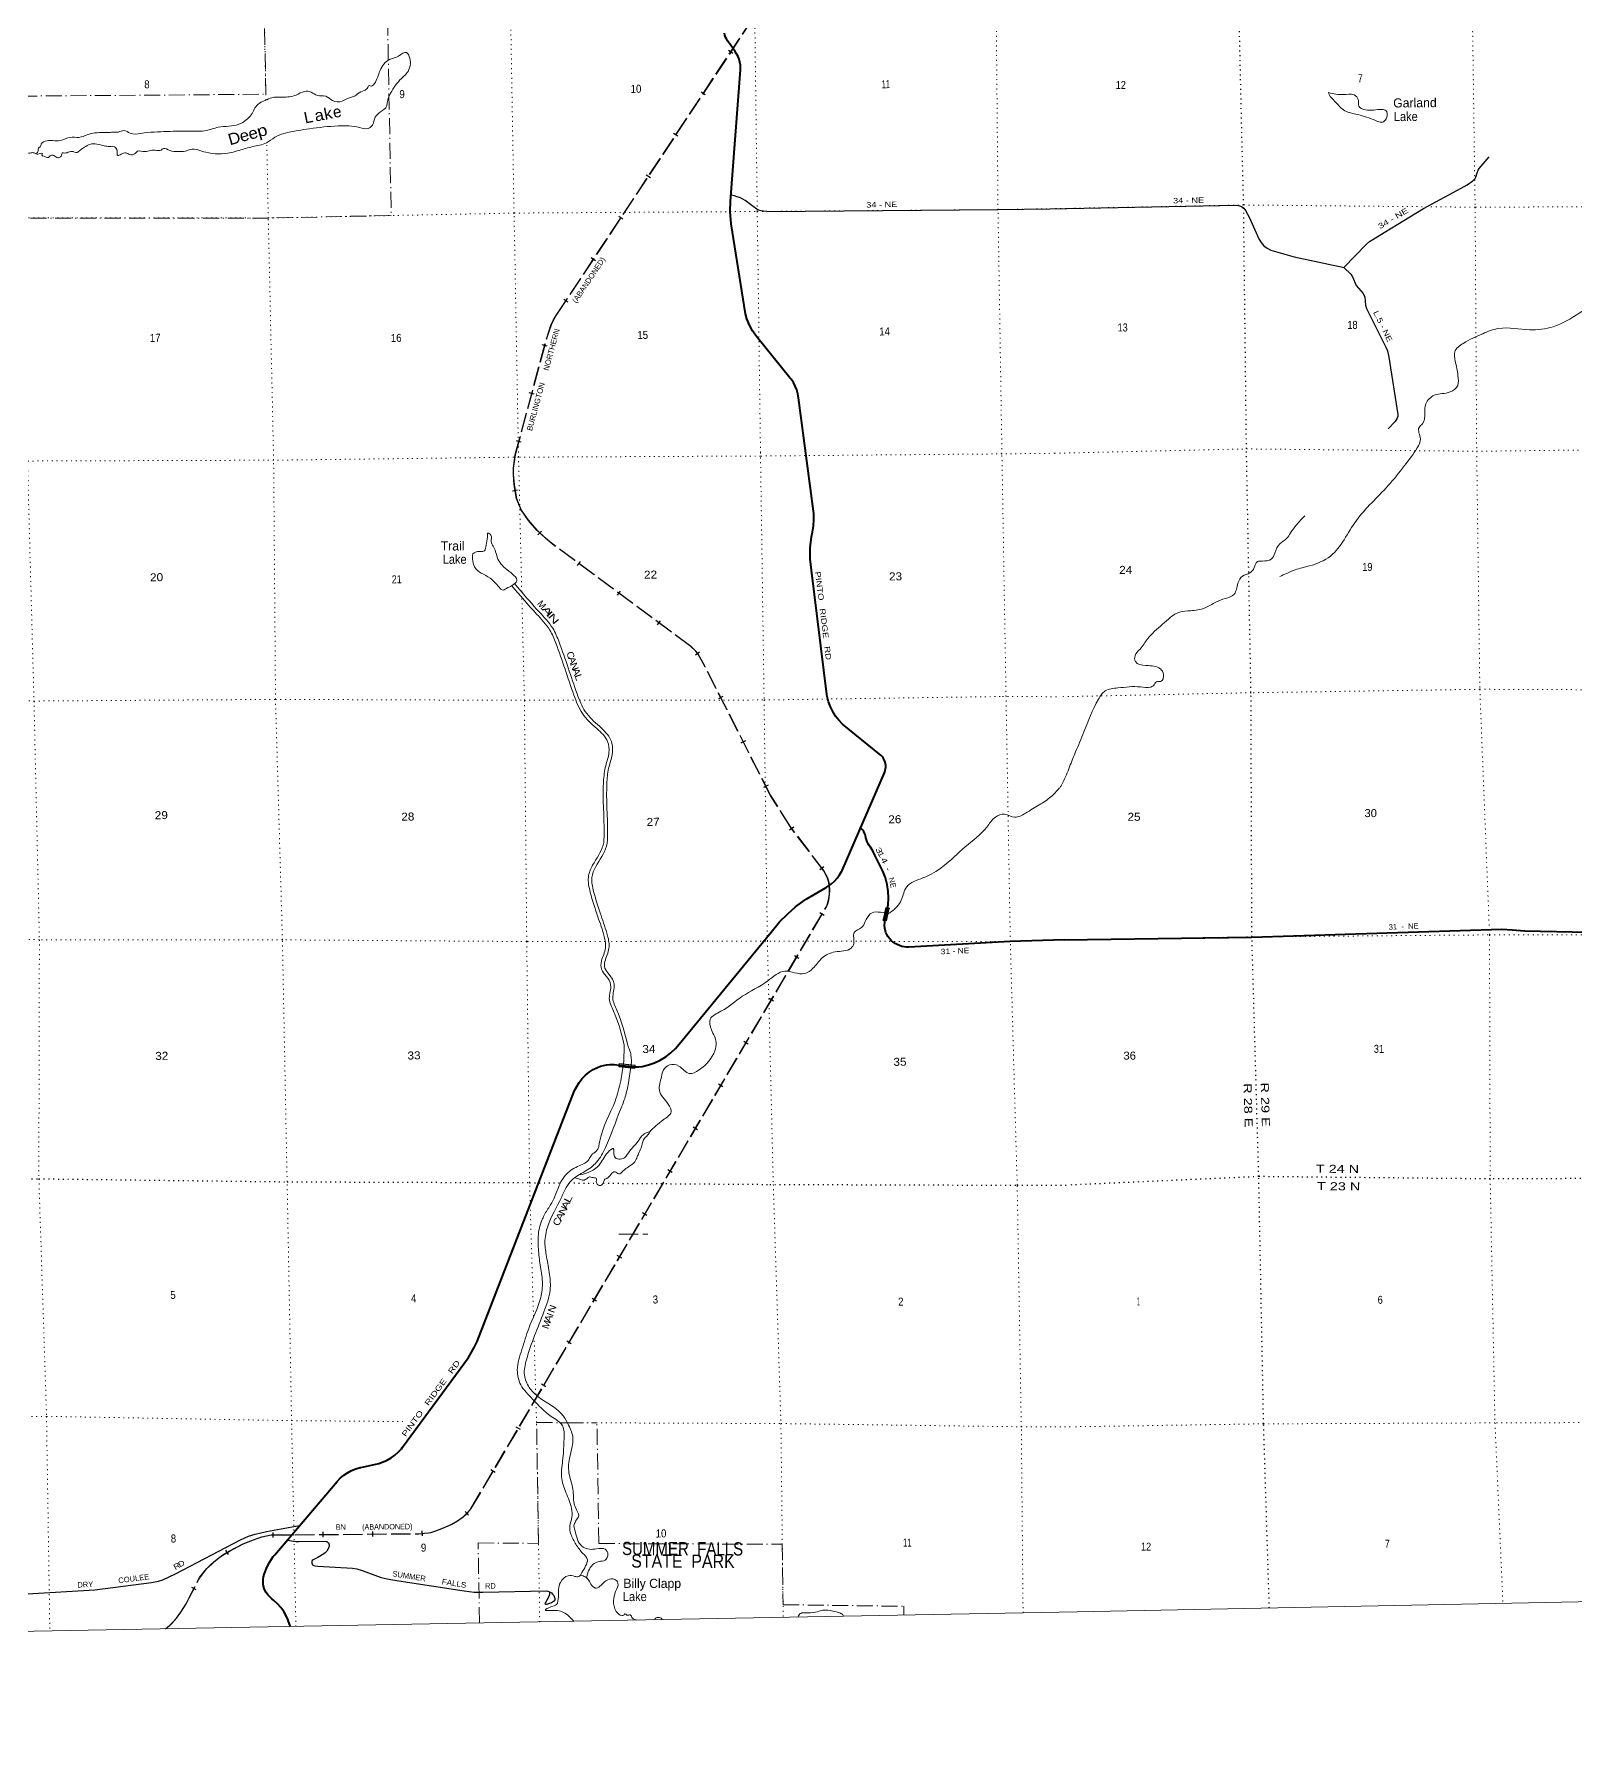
# Model space of a CAD drawing. Header units: feet. Extents: x 246606 to 497223, y 1368 to 189004.
# Drawn here: x 412270 to 445989, y 1368 to 38687 of the extents above; entities that cross this region are included whole.
import ezdxf
from ezdxf.enums import TextEntityAlignment as Align

# ---------------------------------------------------------------- set-up
doc = ezdxf.new("R2010")
doc.units = ezdxf.units.FT
doc.header["$LTSCALE"] = 70
doc.header["$PDMODE"] = 32
doc.header["$PDSIZE"] = 35
for name, pattern in [('DOT_DASHED', [7.7, 5, -1.2, 0.3, -1.2]), ('DOTTED', [1.5, 0.3, -1.2]), ('LONG_DASHED', [7.5, 6, -1.5])]:
    doc.linetypes.add(name, pattern=pattern)
for name, color, linetype, lineweight in [('26', 7, 'Continuous', 40), ('29', 7, 'Continuous', 25), ('30', 7, 'Continuous', 25), ('34', 7, 'Continuous', 25), ('39', 7, 'Continuous', 13), ('4', 7, 'Continuous', 13), ('44', 7, 'DOT_DASHED', 13), ('6', 7, 'DOTTED', 25), ('61', 7, 'Continuous', 13), ('63', 7, 'Continuous', 25), ('7', 7, 'DOTTED', 13)]:
    doc.layers.add(name, color=color, linetype=linetype, lineweight=lineweight)
doc.layers.add('27', color=7, linetype='Continuous')
doc.layers.add('41', color=7, linetype='Continuous')

msp = doc.modelspace()

# ---------------------------------------------------------------- linework, layer by layer
at = {"layer": '26'}
for points in [[(425415.91, 16105.94), (425497.05, 16107.79), (425570.13, 16116.79), (425706.04, 16149.08), (425837.83, 16195.39), (425964.05, 16255.23), (426083.33, 16327.94), (426194.36, 16412.71), (426295.91, 16508.63), (426340.57, 16557.86), (428388.38, 19050.53), (428572.69, 19273.28), (428753.94, 19452.92), (428924.07, 19606.64), (429109.34, 19741.73), (429155.06, 19770.73), (429595.09, 20030.59), (429632.79, 20053.82), (429706.01, 20106.38), (429773.33, 20166.3), (429834.02, 20232.93), (429887.42, 20305.54), (429932.93, 20383.34), (429940.12, 20397.57), (430867.11, 22536.06), (430875.06, 22556.21), (430885.35, 22590.47), (430892, 22625.62), (430894.94, 22661.27), (430894.14, 22697.04), (430889.61, 22732.52), (430881.39, 22767.34), (430869.58, 22801.1), (430854.3, 22833.45), (430835.72, 22864.02), (430814.05, 22892.49), (430789.52, 22918.53), (430762.41, 22941.86), (429952.89, 23601.01), (429871.34, 23684.59), (429798.98, 23776.24), (429736.59, 23874.94), (429684.86, 23979.63), (429644.36, 24089.15), (429615.52, 24202.3), (429607.38, 24247.99), (429268.23, 26969.27), (429243.76, 27211.08), (429244.7, 27454.11), (429271.04, 27695.72), (429290.3, 27799.4), (429315.02, 27932.17), (429325.73, 28066.79), (429322.31, 28201.8), (429317.11, 28254.53), (428990.07, 30732.49), (428974.81, 30820.34), (428950.46, 30906.1), (428917.27, 30988.86), (428875.61, 31067.68), (428825.94, 31141.73), (428800.42, 31174.11), (428065.46, 32077.23), (427983.53, 32197.28), (427914.59, 32325.23), (427859.41, 32459.69), (427825.95, 32569.52), (427516.76, 34541.72), (427496.49, 34810.99), (427501.02, 35033.39), (427718.17, 37907.22), (427719.12, 37944.27), (427715.44, 38009.22), (427704.98, 38073.43), (427687.88, 38136.2), (427664.31, 38196.83), (427634.53, 38254.67), (427598.86, 38309.07), (427476.86, 38478.56), (427432.22, 38541.62), (427409.6, 38581), (427391.21, 38622.52), (427377.27, 38665.74), (427367.92, 38710.18)], [(430877.12, 19308.66), (430942.2, 19608.8), (430947.01, 19645.84), (430955.42, 19796.18), (430948.07, 19946.58), (430925.04, 20095.38), (430886.59, 20240.97), (430833.12, 20381.73), (430655.12, 20736.16), (430611.83, 20825.92), (430559.4, 20910.65), (430534.25, 20945.22), (430508.98, 20983.35), (430487.84, 21023.92), (430471.05, 21066.47), (430458.81, 21110.54), (430456.86, 21119.78), (430451.17, 21153.68), (430441.96, 21186.8), (430429.35, 21218.77), (430413.46, 21249.26), (430394.47, 21277.91), (430372.59, 21304.42), (430351.13, 21325.75)], [(434795.35, 18882.58), (433619.68, 18844.44), (431403.68, 18726.33), (431350.46, 18725.65), (431297.45, 18730.53), (431245.25, 18740.92), (431194.42, 18756.72), (431145.52, 18777.74), (431099.08, 18803.76), (431055.62, 18834.48), (431015.61, 18869.59), (430979.48, 18908.68), (430947.64, 18951.34), (430920.44, 18997.09), (430898.16, 19045.43), (430887.3, 19075.35), (430875.64, 19138.22), (430870.62, 19201.95), (430872.29, 19265.87), (430874.12, 19282.09), (430877.12, 19308.66)], [(434795.35, 18882.58), (438904.89, 18943.64), (444372.83, 19114.73), (444595.5, 19105.05), (444873.93, 19078.74), (449372.12, 18986.68), (465369.84, 19089.45), (465856.44, 19087.66)], [(417875.51, 3864.6), (417826.8, 4003.22), (417826.28, 4004.59), (417783.07, 4102.94), (417729.82, 4196.23), (417667.1, 4283.45), (417595.62, 4363.63), (417516.14, 4435.89), (417467.48, 4473.03), (417422.98, 4515.06), (417383.11, 4561.5), (417348.31, 4611.86), (417318.97, 4665.58), (417303.74, 4700.12), (417289.88, 4750.27), (417281.33, 4801.6), (417278.19, 4853.54), (417280.5, 4905.52), (417288.23, 4956.98), (417301.3, 5007.34), (417307.66, 5026.15), (417358.85, 5156.77), (417423.42, 5281.31), (417500.65, 5398.43), (417531.85, 5439.09), (418896.25, 7041.92), (418965.62, 7113.26), (419042.06, 7176.95), (419124.74, 7232.3), (419212.75, 7278.7), (419305.13, 7315.66), (419400.87, 7342.75), (419414.75, 7345.79), (419806.84, 7436.2), (419901.77, 7466.57), (419993, 7506.7), (420079.54, 7556.14), (420160.44, 7614.35), (420234.8, 7680.71), (420301.83, 7754.47), (420327.65, 7787.52), (421773.44, 9750.6), (421897.8, 9967.6), (421961.28, 10103.63), (424090.52, 15585.97), (424137.34, 15678.88), (424193.62, 15766.39), (424258.73, 15847.53), (424331.97, 15921.42), (424412.54, 15987.25), (424499.54, 16044.3), (424589.3, 16090.71), (424653.82, 16118.06), (424720.85, 16138.52), (424789.64, 16151.85), (424859.46, 16157.92), (424929.52, 16156.66), (424952.72, 16154.62), (425064.98, 16140.91), (425415.91, 16105.94)]]:
    msp.add_lwpolyline(points, dxfattribs=at)
at = {"layer": '29'}
for points in [[(440916.74, 33585.46), (441410, 34094.45), (441475.49, 34153.09), (441548.7, 34199.6), (441797.87, 34351.51), (442655.59, 34877.25), (443478.21, 35315.93), (443608.22, 35391.96), (443734.31, 35476.08), (443784.39, 35530.36), (443801.56, 35560.19), (443827.11, 35653.8), (443852, 35715.81), (443872.12, 35751.02), (444093.76, 36001.06)], [(428295.18, 34809.86), (428218.54, 34814.74), (428172.97, 34823.13), (428123.21, 34838.84), (428076.59, 34860.86), (427992.79, 34915.36), (427820.99, 35049.51), (427772.28, 35078.86), (427716.23, 35108.21), (427648.67, 35132.31), (427588.43, 35150.13), (427508.36, 35164.36)], [(428295.18, 34809.86), (433350.93, 34849.28), (434487.45, 34868.56)], [(434487.45, 34868.56), (438570.13, 34947.95), (438610.39, 34943.14), (438674.7, 34919.09), (438726.38, 34880.61), (438766.55, 34830.7), (438850.48, 34667.97), (439057.87, 34209.67), (439102.49, 34132.3), (439161.34, 34060.81), (439236.99, 34006.13), (439315.02, 33963.64), (439827.54, 33814.59), (440919.96, 33585.64)], [(440917.9, 33578.35), (441065.34, 33438.34), (441102.42, 33378.12), (441186.62, 33191.17), (441336.77, 33018.91), (441372.17, 32933.64), (441388.98, 32761.2), (441412.52, 32688.64), (441545.84, 32407.27), (441832.58, 31838.66), (441868.14, 31760.21), (441899.06, 31623.32), (442097.18, 30367.93), (442095.1, 30330.22), (442082.5, 30288.16), (442036.74, 30216.1), (441880.19, 30059.42)], [(414836.1, 4832.68), (414992.01, 4859.47), (415088.38, 4888.82), (415364.94, 5022.98), (416781.26, 5760.83), (416957.26, 5840.49), (417108.11, 5890.79), (417355.33, 5949.49), (418076.06, 6079.45)], [(417816.23, 5757.46), (417939.89, 5735.68), (418003.79, 5729.4), (418061.4, 5727.29), (418643.86, 5735.68), (418674.24, 5725.2), (418706.71, 5697.95), (418722.43, 5656.03), (418723.47, 5622.48), (418701.48, 5563.8), (418669, 5517.67), (418638.62, 5479.95), (418606.14, 5454.79), (418472.05, 5379.33), (418371.49, 5324.83), (418353.68, 5310.16), (418345.3, 5289.2), (418346.34, 5253.56), (418359.97, 5213.74), (418384.06, 5203.25), (418416.54, 5192.77), (418476.24, 5186.48), (419234.69, 5144.55), (419327.92, 5129.89), (419444.2, 5094.25), (419863.23, 4943.32), (419993.13, 4911.88), (420112.08, 4888.78)], [(420112.08, 4888.78), (420245.55, 4868.51), (421676.68, 4645.01)], [(412121.04, 4585.08), (413598, 4666.81), (414836.1, 4832.68)], [(421676.68, 4645.01), (421893.42, 4620.52), (421974.08, 4616.33), (422086.18, 4620.52), (423473.16, 4645.67)], [(423473.16, 4645.67), (423506.16, 4640.45), (423538.98, 4628.83)]]:
    msp.add_lwpolyline(points, dxfattribs=at)
msp.add_lwpolyline([(423538.98, 4628.83), (423585.78, 4601.67), (423607.78, 4578.61), (423632.92, 4542.97), (423652.82, 4506.29), (423659.11, 4488.47), (423660.16, 4472.75), (423655.97, 4453.89), (423639.21, 4425.59), (423626.64, 4411.96), (423605.68, 4397.29), (423582.64, 4385.76), (423541.78, 4367.94), (423482.07, 4351.17), (423465.31, 4350.12), (423457.98, 4352.22), (423447.5, 4363.75), (423446.45, 4372.13), (423451.69, 4388.9), (423518.74, 4504.19), (423544.92, 4555.55), (423552.26, 4578.61), (423551.21, 4596.43)], close=True, dxfattribs=at)
at = {"layer": '34'}
msp.add_line((422923.48, 29764.45), (422816.69, 29793.27), dxfattribs=at)
at = {"layer": '34', "linetype": 'LONG_DASHED', "lineweight": 13}
msp.add_lwpolyline([(415147.61, 3814.3), (415232.56, 3886.84), (415288.83, 3944.22), (415384.59, 4049.49), (415479.81, 4179.41), (415596.68, 4365.63), (415893.99, 4936.09), (416051.15, 5136.48), (416146.38, 5227.42), (416237.27, 5311.87), (416401.75, 5428.8), (416540.26, 5511.08), (416843.24, 5671.31), (417012.05, 5740.6), (417250.11, 5822.88), (417457.87, 5866.19), (420683.53, 5893.54), (420808, 5901.92), (420894.56, 5911.67), (420946.5, 5922.5), (421056.37, 5958.09), (421258.15, 6040.5), (421405.31, 6105.45), (421530.83, 6174.74), (421656.36, 6261.36), (421738.59, 6340.4), (421823.81, 6439.92), (429607.67, 19617.93), (429627.01, 19666.77), (429650.83, 19747.97), (429668.87, 19878.77), (429672.47, 19964.5), (429663.81, 20084.67), (429650.82, 20164.79), (429620.53, 20254.65), (429543.86, 20395.87), (428812.17, 21354.47), (428380.51, 22039.84), (426905.21, 24937.24), (426794.12, 25128.77), (426742.18, 25198.06), (426632.25, 25303.54), (423612.79, 27538.75), (423446.44, 27672.84), (423270.85, 27841.89), (423084.73, 28056.25), (422924.55, 28284.65), (422825.03, 28532.62), (422772.72, 28833.75), (422755.78, 29056.62), (422755.78, 29199.53), (422795.89, 29485.52), (423491.44, 32062.56), (423582.47, 32332.72), (423634.41, 32440.99), (423705.52, 32554.94), (429426.32, 41189.14)], dxfattribs=at)
at = {"layer": '39'}
msp.add_line((425335.16, 16205.39), (425327.74, 16157.09), dxfattribs=at)
for points in [[(412301.24, 36076.74), (412355.14, 36114.09), (412365.79, 36195.05), (412401.61, 36226.01), (412424.9, 36278.94), (412552.88, 36356.04), (412682.22, 36358.47), (412847.98, 36359.57), (413056.94, 36430.12), (413251.02, 36429.73), (413431.95, 36485.63), (413601.01, 36527.16), (413784.84, 36534.66), (413936.37, 36539.53), (414049.47, 36545.69), (414114.14, 36546.91), (414234.85, 36579.46), (414369.38, 36519.4), (414605.98, 36515.77), (415181.36, 36558.89), (415706.84, 36566.75), (416036.19, 36576.98), (416297.65, 36650.54), (416749.31, 36715.56), (416907.31, 36809.38), (417018.41, 36924.53), (417159.86, 37149.27), (417326.04, 37237.19), (417466.48, 37296.36), (417708.84, 37308.99), (418001.14, 37354.86), (418183.65, 37435.01), (418327.5, 37417.53), (418464.28, 37345.4), (418646.53, 37328.64), (418795.87, 37232.52), (419006.35, 37220.32), (419188.78, 37304.51), (419275.23, 37330.36), (419343.1, 37378.07), (419487.2, 37457.5), (419557.16, 37501.21), (419596.43, 37564.54), (419643.25, 37547.25), (419685.24, 37572.26), (419819.63, 37851.38), (420006.93, 38111.3), (420239.66, 38208.55), (420414.15, 38284.51), (420474.31, 38200.84), (420499.5, 38039.81), (420448, 37871.27), (420271.5, 37684.23), (420045.18, 37346.86), (419997.13, 37210.69), (419980.64, 37117.51), (419847.61, 36985.8), (419728.45, 36868.48), (419670.97, 36695.79), (419573.19, 36625.31), (419388.88, 36644.05), (418919.21, 36679.64), (418291.61, 36617.37), (418043.63, 36580.4), (417729.46, 36513.93), (417532.85, 36431.5), (417353.15, 36309), (417043.32, 36226.46), (416755.73, 36144.33), (416576.64, 36098.57), (416022.6, 36104.31), (415687.92, 36164.64), (415577.36, 36130.26), (415421.9, 36119.26), (415235.49, 36142), (415099.27, 36183.85), (415045.3, 36150.54), (414920, 36148.18), (414817, 36142.21), (414694.13, 36117.69), (414528.23, 36124.66), (414438.58, 36052.32), (414363.73, 36054.95), (414278.11, 36093.72), (414171.59, 36059.41), (414099.28, 36033.83), (414085.38, 36130.47), (414031.1, 36224.34), (413919.76, 36232.34), (413802.25, 36246.28), (413488.34, 36276.72), (413372.19, 36215.99), (413276.4, 36147.57), (413208.54, 36099.85), (413098.93, 36124.04), (412990.32, 36093.73), (412885.26, 36089.74)], [(453500.21, 37413.35), (453519.65, 37203.31), (453422.72, 37113.15), (453162.57, 37053.02), (452871.94, 36893.57), (452644.67, 36668.39), (452029.65, 36445.89), (451727.27, 36268.1), (451430.88, 36092.42), (451185.1, 35893.22), (450931.25, 35695.93), (450691.43, 35379.75), (450712.53, 35198.38), (450857.78, 35040.95), (450891.69, 34934.45), (450852.26, 34889.49), (450731.12, 34926.16), (450527.98, 34820.4), (450254.65, 34707.61), (450033.9, 34694.45), (449679.47, 34505.85), (449467.05, 34474.64), (449169.98, 34460.42), (448968.48, 34376.88), (448804.75, 34075.88), (448497.21, 33845.55), (447905.97, 33401.36), (447605.76, 33213.51), (447349, 33191.78), (447175.03, 33264.04), (446893.94, 33135), (446536.56, 32881.77), (446061.43, 32582.5), (445491.78, 32289.99), (444974.66, 32220.23), (444299.18, 32251.21), (443951.53, 32137.38), (443525.17, 31925.58), (443339.41, 31741.35), (443350.8, 31539.67), (443410.4, 31217.55), (443403.85, 31007.55), (443237.53, 30861.93), (442891.19, 30790.51), (442707.5, 30602.27), (442684.68, 30404.15), (442634.39, 30167.3), (442559.38, 30087.54), (442587.64, 29837.65), (442520.61, 29640.93), (442239.79, 29253.53), (441879.55, 28810.54), (441189.05, 28054.14), (440918.88, 27630.56), (440621.46, 27275.22), (440165, 27060.98), (439849.06, 26973.84), (439665.53, 26896.61), (439511.99, 26827.87)], [(440581.38, 37409.01), (440901.52, 37365.02), (441140.72, 37356.23), (441228.75, 37256.53), (441239.21, 37111.36), (441387.19, 37030.66), (441746.66, 37037.67), (441837.47, 37012.7), (441851.9, 36869.59), (441781.21, 36771.72), (441559.49, 36817.08), (441173.78, 36938.88), (440909.14, 37028.05), (440684.42, 37253.01), (440598.42, 37350.71), (440581.38, 37409.01)], [(412004.11, 36165.5), (412100.65, 36101.23), (412157.53, 36086.15), (412236.2, 36095.71), (412301.24, 36076.74)], [(412885.26, 36089.74), (412844.41, 36002.16), (412786.14, 35982.89), (412700.33, 36031.75), (412635.59, 36034.57), (412581.83, 35989.15), (412480.23, 36017.52), (412441.43, 36039), (412452.81, 36079.59), (412410.37, 36078.79), (412352.03, 36063.56), (412315.54, 36068.93), (412309.93, 36070.13)], [(440058.4, 28155.49), (439878.89, 27957.21), (439747.22, 27781.8), (439662.91, 27657.51), (439514.13, 27544.43), (439407.03, 27341.1), (439324.89, 27206.74), (439132.73, 27165.72), (439026.49, 27152.14), (438936.76, 26991.44), (438857.83, 26905.57), (438698.34, 26832.71), (438598.43, 26679.94), (438510.14, 26432.47), (438320.72, 26347.08), (438113.16, 26265.48), (437880.2, 26141.14), (437559.8, 26080.17), (437321.31, 26046.58), (436944.09, 25778.95), (436625.81, 25469.75), (436458.86, 25241.37), (436346.84, 25092.47), (436354.94, 24967.44), (436585.37, 24881.83), (436902.03, 24805.5), (436968.28, 24687.33), (436906.56, 24533.08), (436820.31, 24525.82), (436743.46, 24435.95), (436689.67, 24408.96), (436464.6, 24413.91), (435970.81, 24390.9), (435694.69, 24324.49), (435545.05, 24142.77), (435229.47, 23429.93), (435047.9, 22993.45), (434915.65, 22666.91), (434848.34, 22493.74), (434728.83, 22247.89)], [(422464.37, 26564.97), (422241.89, 26790.94), (421899.74, 27038.89), (421858.23, 27207.69), (421868.29, 27320.94), (422012.84, 27376.15), (422121.71, 27392.33), (422153.89, 27512.05), (422184.85, 27698.37), (422195.57, 27775.29), (422257.01, 27732.03), (422267.68, 27590.91), (422309.95, 27490.76), (422362.69, 27370.61), (422414.15, 27210.07), (422655.59, 26942.06), (422815.6, 26704.82), (422789.69, 26684.14), (422713.93, 26626.19), (422599.77, 26567.51), (422503.32, 26535.41), (422480.76, 26553.16), (422464.37, 26564.97)], [(422720.21, 26624.91), (423258.99, 26006.54), (423548.47, 25654.63), (423681.11, 25366.41), (424075.86, 24233.15), (424261.09, 23832.85), (424576.47, 23501.62), (424812.14, 23217.35), (424842.77, 22979.69), (424771.26, 22689.65), (424723.01, 22343.51), (424737.79, 21205.12), (424714.12, 20952.32), (424483.59, 20513.92), (424391.31, 20253.76), (424433.75, 19923.46), (424597.17, 19389.51), (424738.53, 18956.08), (424765.34, 18706.24), (424679.61, 18419.96), (424678.86, 18240.27), (424782.71, 18088.78), (424879.19, 17898.8), (424850.26, 17601.48), (424942.26, 17324.6), (425174.2, 16581.97)], [(422776.03, 26675.02), (423316.24, 26055.01), (423612.55, 25694.79), (423750.75, 25394.49), (424145.47, 24261.3), (424323.95, 23875.59), (424632.56, 23551.47), (424883.75, 23248.49), (424918.95, 22975.36), (424845.01, 22675.46), (424798.08, 22338.79), (424812.84, 21202.1), (424787.41, 20930.55), (424552.48, 20483.78), (424467.98, 20245.56), (424507.33, 19939.33), (424668.69, 19412.11), (424812.27, 18971.88), (424841.53, 18699.21), (424754.56, 18408.82), (424753.96, 18263.37), (424847.35, 18127.13), (424955.95, 17913.28), (424926.45, 17610.04), (425013.65, 17347.61), (425245.97, 16603.75)], [(430948.12, 19452.97), (431019.96, 19500.16), (431233.75, 19748.47), (431353.65, 20045.48), (431709.98, 20237.92), (432146.19, 20484.35), (432633.57, 20917.48), (433102.83, 21346.24), (433292.85, 21567.85), (433489.8, 21632.12), (433719.5, 21563.76), (433952.37, 21652.93), (434252.3, 21834.21), (434507.85, 22010.63), (434689.68, 22197.19), (434730.39, 22249.91)], [(425727.04, 14680.93), (426030.99, 14946.61), (426199.67, 15119.37), (426139.9, 15291.87), (425944.32, 15595.07), (425991.51, 15888.7), (426037.2, 16042.99), (426162.64, 16148.32), (426371.31, 16123.97), (426600.76, 15958.7), (426813.54, 16041.44), (427157.69, 16457.75), (427186.77, 16635.96), (427084.6, 16916.68), (427056.13, 17146.3), (427291.5, 17320.31), (427758.57, 17648.08), (428316.43, 17985.63), (428686.54, 18198.52), (429120.13, 18146.1), (429304.03, 18260.6), (429502.06, 18486.4), (429786.71, 18618.94), (430136.95, 18702.25), (430195.84, 18798.24), (430205.52, 19042.71), (430367.22, 19154.77), (430447.79, 19281.46), (430557.93, 19449.08), (430948.12, 19452.97)], [(425174.2, 16581.97), (425173.04, 16424.47), (425160.43, 16172.09)], [(425335.16, 16205.39), (425327.71, 16319.95), (425300.85, 16452.83), (425262.68, 16553.19), (425245.97, 16603.75)], [(425160.43, 16172.09), (425099.54, 15801.27), (424974.32, 15352.74), (424642.42, 14488.46), (424561.71, 14258.81), (424462.1, 14178.2), (424405.23, 14082.24), (424191.47, 13942.96), (423919.72, 13768.26), (423735.14, 13470.03), (423623.03, 13189.31), (423489.52, 12972.8), (423376.33, 12750.61), (423293.87, 12395.75), (423299.01, 12115.22), (423337.59, 11774.75), (423386.75, 11408.24), (423348.65, 11060.27), (423088.08, 10385.1), (422938.8, 9926.02), (422837.87, 9475.92), (422914.52, 9154.34), (423172.97, 8840.21), (423580.22, 8460.24), (423824.48, 8258.9), (423860.11, 7968.85), (423835.43, 7550.48), (423806.48, 7144.13), (423901.75, 6798.67), (424025.47, 6445.67), (424032.99, 6256.04), (423983.99, 6061.3), (424009.4, 5888.15), (424118.55, 5668.12), (424273.89, 5465.12), (424369.41, 5327.61), (424331.46, 5191.63), (424249.21, 5046.74), (424217, 4987.71)], [(425327.74, 16157.09), (425266.14, 15755.95), (425198.93, 15451.85), (425094.82, 15175.32), (424766.37, 14343.41), (424570.15, 14018.72), (424311.08, 13813.98), (424031.4, 13631.06), (423905.05, 13465.15), (423796.02, 13236.98), (423504.07, 12619.77), (423441.89, 12261.25), (423477.83, 11955.05), (423543.6, 11564.62), (423555.8, 11229.71), (423419.08, 10746.65), (423037.92, 9701.76), (422993.53, 9365.79), (423099.57, 9095.23), (423281, 8902.81), (423848.93, 8469.33), (423959.74, 8269.52), (424053.91, 7984.61), (424036.98, 7804.61), (423977.04, 7545.06), (423975.65, 7179.61), (424054.09, 6870.18), (424079.99, 6559.75), (424131.04, 6421.41), (424179.78, 6299.17), (424113.43, 6168.72), (424076.7, 6077.17), (424113.97, 5918.38), (424172.05, 5727.68), (424275.35, 5606.47), (424571.29, 5563.58), (424761.45, 5557.06), (424820.03, 5449.14), (424757.69, 5320.78), (424624.86, 5287.99), (424484.61, 5218.73), (424396.03, 5087.86), (424367.34, 4998.49), (424353.23, 4929.09)], [(424203.21, 13743.72), (424400.26, 13801.52), (424627.84, 13959.24), (424824.84, 14241.55), (424936.61, 14320.37), (424962.09, 14143.18), (425058.11, 14088.46), (425178.89, 14116.98), (425297.38, 14270.62), (425453.89, 14445.17), (425562.35, 14594.59), (425658.13, 14663.01), (425728.61, 14678.47), (425689.3, 14617.16), (425596.31, 14506.4), (425546.83, 14337.9), (425488.6, 14205.57), (425449.88, 14111.98), (425387.1, 14007.83), (425271.43, 13920.86), (425147.8, 13827.69), (425055.98, 13763.38), (424974.29, 13808.27), (424888.27, 13758.2), (424798.96, 13667.69), (424754.79, 13650.71), (424704.21, 13542.76), (424644.13, 13511.35), (424582.91, 13542.5), (424565.63, 13602.74), (424562.36, 13671.32), (424487.32, 13684.04), (424414.24, 13700.84), (424364.3, 13667.6), (424284.2, 13625.71), (424200.9, 13648.37), (424098.61, 13677.29)], [(424076.61, 3980.13), (423967.43, 4094.58), (423718.55, 4217.09), (423525.42, 4215.46), (423451.45, 4224.27), (423571.22, 4298.24), (423696.27, 4347.56), (423735.35, 4514.18), (423780.11, 4829.97), (423951.25, 4978.55), (424097.05, 4965.14), (424181.97, 4964.72), (424221.95, 4989.7), (424248.33, 4984.14), (424346.22, 4937.52), (424414.5, 4851.99), (424489.29, 4742.36), (424562.71, 4707.4), (424670.66, 4774.04), (424814.1, 4889.79), (424967.58, 4898.73), (425037.81, 4817.28), (424988.59, 4634.65), (424943.74, 4433.94), (425000.61, 4198.79), (425127.65, 4106.29), (425163.84, 4117.07), (425189.59, 4145.82), (425232.55, 4118.36), (425309.27, 4123.84), (425355.14, 4047.99), (425420.4, 4016.91), (425454.61, 4006.23)], [(428977.09, 4080.06), (429038.37, 4155.91), (429137.17, 4169.88), (429359.33, 4182.13), (429520.31, 4223.52), (429736.96, 4205.38), (429891.32, 4165.89), (429938.25, 4142.54), (429969.41, 4096.7)], [(425837.35, 4014.46), (425872.87, 4061.56), (425941.59, 4062.85), (425986.31, 4049.56), (426002.91, 4016.58)]]:
    msp.add_spline(points, degree=3, dxfattribs=at)
at = {"layer": '4'}
msp.add_lwpolyline([(246606.45, 184933.96), (277430.77, 185294.38), (308254.57, 185697.19), (339077.78, 186142.4), (369900.35, 186630.01), (400722.22, 187160.02), (431543.33, 187732.43), (462363.63, 188347.22), (493183.04, 189004.41), (497222.97, 5471.78), (466151.09, 4809.2), (435078.34, 4189.37), (404004.75, 3612.28), (372930.4, 3077.93), (341855.35, 2586.32), (310779.64, 2137.47), (279703.36, 1731.35), (248626.54, 1367.98)], close=True, dxfattribs=at)
at = {"layer": '44'}
for p, q in [((423259.19, 8327.01), (423765.65, 8325.05)), ((423301.25, 5686.59), (423259.19, 8327.01)), ((423765.65, 8325.05), (423935.64, 8324.4)), ((423935.64, 8324.4), (424579.43, 8321.91)), ((424621.49, 5681.73), (424579.43, 8321.91)), ((421980.92, 5697.09), (423301.25, 5686.59)), ((422008.89, 3941.43), (421980.92, 5697.09)), ((428649.09, 4345.36), (431289.69, 4309.83)), ((431289.69, 4309.83), (431291.94, 4116.77))]:
    msp.add_line(p, q, dxfattribs=at)
for points in [[(403307.69, 42618.16), (404070.54, 42611.19), (404047.67, 43890.94), (410571.51, 43939.11), (410572.25, 45002.68), (411874.54, 45028.61), (411898.6, 42569.94), (412541.69, 42567.78), (412596.46, 39995.65), (411922.55, 39983.39), (411984.39, 37331.07), (417338.39, 37372.31), (417285.49, 40080.34), (419979.46, 40085.91), (420080.25, 34721.07), (417393.5, 34666.46), (412048.41, 34665.35), (412063.05, 33353.01), (406876.05, 33473.11), (403480.54, 33424.41)], [(424621.49, 5681.73), (428633.65, 5666.2), (428649.09, 4345.36)]]:
    msp.add_lwpolyline(points, dxfattribs=at)
at = {"layer": '6'}
msp.add_line((423968.78, 13567.1), (424571.06, 13562.78), dxfattribs=at)
for points in [[(439285.04, 4268.6), (439159.41, 8300.19), (439053.38, 13705.99), (438903.88, 18947.69), (438883.28, 24290.09), (438784.58, 29617.27), (438721.94, 34951.01), (438597.04, 40162.77), (438534, 45509.94)], [(403825.55, 13632.51), (407175.99, 13679.59), (412374.05, 13658.2), (417803.39, 13592.7), (423106.54, 13573.29), (423778.09, 13568.47)], [(424719.31, 13561.71), (428361.99, 13535.58), (433769.76, 13517.36), (434898.61, 13520.29)], [(465959.67, 13799.77), (465489.71, 13798.56), (460155.43, 13734.83), (454836.98, 13711.29), (449454.05, 13674.25), (444114.47, 13655.22), (439053.38, 13705.99), (434898.61, 13520.29)]]:
    msp.add_lwpolyline(points, dxfattribs=at)
at = {"layer": '61'}
for p, q in [((430901.18, 19593.38), (430974.38, 19577.06)), ((430906.29, 19584.04), (430964.72, 19571.01)), ((430912.91, 19300.47), (430839.71, 19316.79)), ((430906.55, 19310.08), (430848.12, 19323.1)), ((425068.53, 16179.22), (425416.44, 16144.05)), ((425416.44, 16144.05), (425408.9, 16069.43))]:
    msp.add_line(p, q, dxfattribs=at)
msp.add_lwpolyline([(425408.9, 16069.43), (425060.98, 16104.58), (425068.53, 16179.22)], dxfattribs=at)
msp.add_lwpolyline([(425069.73, 16111.73), (425075.67, 16170.46), (425407.68, 16136.89), (425401.75, 16078.19)], close=True, dxfattribs=at)
for centre, radius, start, end in [((397821.24, 26822.54), 33859.63, 347.19262, 347.67013), ((397821.24, 26822.54), 33867.63, 347.20674, 347.65902), ((397822.12, 26822.54), 33926.63, 347.20681, 347.65831), ((397822.12, 26822.54), 33934.63, 347.19262, 347.67013)]:
    msp.add_arc(centre, radius, start, end, dxfattribs=at)
msp.add_point((430848.12, 19323.1), dxfattribs=at)
at = {"layer": '63'}
for p, q in [((427550.1, 38266), (427457.89, 38327.09)), ((426949.25, 37359.15), (426857.04, 37420.24)), ((426348.39, 36452.3), (426256.19, 36513.4)), ((425747.54, 35545.46), (425655.33, 35606.55)), ((425146.69, 34638.61), (425054.48, 34699.7)), ((424545.83, 33731.76), (424453.62, 33792.86)), ((423944.98, 32824.92), (423852.77, 32886.01)), ((423490.42, 31864.97), (423383.63, 31893.79)), ((423206.95, 30814.71), (423100.16, 30843.53)), ((422844.74, 28714.22), (422735.76, 28695.29)), ((423365.12, 27821.23), (423288.4, 27741.55)), ((424215.64, 27155.31), (424149.83, 27066.41)), ((425089.98, 26508.07), (425024.17, 26419.16)), ((425964.32, 25860.82), (425898.51, 25771.92)), ((426822.82, 25174.68), (426734.31, 25108.34)), ((427334.49, 24205.45), (427235.92, 24155.26)), ((427828.09, 23236.05), (427729.53, 23185.86)), ((428321.7, 22266.64), (428223.13, 22216.45)), ((428882.09, 21346.1), (428794.16, 21278.99)), ((429542.12, 20481.38), (429454.2, 20414.27)), ((429546.05, 19414.32), (429450.82, 19470.57)), ((428992.8, 18477.67), (428897.56, 18533.92)), ((428439.55, 17541.02), (428344.31, 17597.27)), ((427886.3, 16604.37), (427791.06, 16660.62)), ((427333.05, 15667.72), (427237.81, 15723.98)), ((426779.8, 14731.07), (426684.56, 14787.33)), ((426226.55, 13794.43), (426131.31, 13850.68)), ((425673.3, 12857.78), (425578.06, 12914.03)), ((425120.05, 11921.13), (425024.81, 11977.38)), ((424566.8, 10984.48), (424471.56, 11040.73)), ((424013.55, 10047.83), (423918.31, 10104.09)), ((423460.3, 9111.18), (423365.06, 9167.44)), ((422907.05, 8174.54), (422811.81, 8230.79)), ((422353.8, 7237.89), (422258.56, 7294.14)), ((421773.43, 6303.84), (421696.78, 6383.59)), ((417501.67, 5816.06), (417500.73, 5926.67)), ((418589.47, 5825.28), (418588.53, 5935.89)), ((419677.27, 5834.51), (419676.33, 5945.11)), ((420767.85, 5848.6), (420760.42, 5958.96)), ((416518.64, 5439.5), (416462.15, 5534.59)), ((415814.14, 4673.62), (415716.05, 4724.74))]:
    msp.add_line(p, q, dxfattribs=at)
at = {"layer": '63', "linetype": 'LONG_DASHED', "lineweight": 13}
msp.add_line((425058.03, 12450.54), (425689.98, 12450.54), dxfattribs=at)
at = {"layer": '63', "linetype": 'LONG_DASHED'}
msp.add_lwpolyline([(415144.95, 3817.42), (415229.76, 3889.84), (415285.85, 3947.04), (415381.41, 4052.09), (415476.42, 4181.71), (415593.12, 4367.67), (415890.53, 4938.32), (416048.11, 5139.24), (416143.57, 5230.4), (416234.68, 5315.06), (416399.51, 5432.24), (416538.25, 5514.66), (416841.5, 5675.03), (417010.6, 5744.44), (417249.02, 5826.84), (417457.43, 5870.29), (420683.37, 5897.64), (420807.63, 5906), (420893.91, 5915.72), (420945.45, 5926.47), (421054.96, 5961.94), (421256.55, 6044.27), (421403.49, 6109.13), (421528.67, 6178.23), (421653.76, 6264.55), (421735.61, 6343.22), (421820.46, 6442.31), (429603.98, 19619.74), (429623.13, 19668.1), (429646.81, 19748.83), (429664.78, 19879.14), (429668.36, 19964.44), (429659.73, 20084.19), (429646.83, 20163.8), (429616.76, 20253), (429540.41, 20393.63), (428808.8, 21352.13), (428376.94, 22037.81), (426901.61, 24935.28), (426790.69, 25126.5), (426739.1, 25195.33), (426629.6, 25300.4), (423610.28, 27535.5), (423443.73, 27669.76), (423267.87, 27839.06), (423081.5, 28053.72), (422920.92, 28282.68), (422821.06, 28531.49), (422768.65, 28833.24), (422751.68, 29056.46), (422751.68, 29199.82), (422791.87, 29486.34), (423487.51, 32063.75), (423578.66, 32334.27), (423630.81, 32442.97), (423702.07, 32557.16), (429422.83, 41191.3)], dxfattribs=at)
at = {"layer": '7'}
msp.add_line((423241.38, 8939.36), (423205.75, 10163.82), dxfattribs=at)
for points in [[(443618.89, 45608.45), (443712.25, 40118.82), (443784.99, 34902.29), (443819.56, 29566.14), (443888.09, 24361.66), (444099.99, 18991.65), (444114.47, 13655.22), (444219.32, 8320.05), (444393.85, 4369.19)], [(427870.35, 45333.37), (428015.79, 40189.54), (428085.26, 34808.83), (428156.24, 29536.41), (428234.31, 24127.61), (428306.53, 18857.61), (428436.33, 13534.19), (428602.8, 8306.34), (428652.35, 4066.52)], [(433899.01, 4166.69), (433860.39, 8235.6), (433769.76, 13517.36), (433619.68, 18844.44), (433525.62, 24202.86), (433436.57, 29508.88), (433350.93, 34849.28), (433302.04, 40210.18), (433212.22, 45407.55)], [(417341.21, 37244.5), (417286.11, 40081.07), (417209.98, 45122.86)], [(422935.26, 26495.45), (422864.63, 29437.31), (422766.94, 34773.45), (422673.59, 40093.52), (422598.35, 42730.31)], [(411909.88, 41304.54), (411922.41, 39984.27), (412046.01, 34668.8), (412125.14, 29352.5), (412267.72, 24104.02), (412385.5, 18885.35), (412374.05, 13658.2), (412541.95, 8462.68), (412614.3, 3767.9)], [(417995.76, 3866.83), (417901.03, 8369.62), (417803.39, 13592.7), (417700.48, 18882.31), (417549.63, 24140.74), (417508.47, 29370.94), (417391.3, 34666.33), (417359.35, 36311)], [(406659.76, 34802.14), (406847.82, 34807.29), (412046.01, 34668.8), (417391.3, 34666.33), (422766.94, 34773.45), (428085.26, 34808.83), (433350.93, 34849.28), (434487.45, 34868.56)], [(465527.44, 35030.89), (465097.29, 35033.32), (459757.61, 35012.86), (454424.74, 34963.36), (449063.85, 34923.17), (443784.99, 34902.29), (438721.94, 34951.01), (434487.45, 34868.56)], [(434590.43, 29522.11), (433436.57, 29508.88), (428154.85, 29462.07), (422864.63, 29437.31), (417508.47, 29370.94), (412125.14, 29352.5), (406916.41, 29515.02), (403542.42, 29464.28)], [(434590.43, 29522.11), (438784.58, 29617.27), (443819.56, 29566.14), (449155.98, 29628.19), (454526.75, 29678.61), (459844.81, 29650.8), (465177.03, 29739.84), (465636.36, 29752.87)], [(423191.51, 10653), (423106.54, 13573.29), (423044.39, 18845.49), (422992.3, 24119.91), (422938.08, 26378.05)], [(465746.51, 24414.91), (465265.56, 24399.7), (459939.11, 24332.34), (454628.13, 24326.81), (449260.06, 24339.43), (443888.09, 24361.66), (438885.35, 24286.08), (434692.96, 24198.34)], [(403635.84, 24240.39), (407008.98, 24237.33), (412267.72, 24104.02), (417549.63, 24140.74), (422992.3, 24119.91), (424117.39, 24121.56)], [(424197.79, 24121.68), (428234.31, 24127.61), (433451.28, 24204.25), (434692.96, 24198.34)], [(434795.35, 18882.58), (438903.88, 18947.69), (444099.99, 18991.65), (449381.22, 18990.36), (454706.97, 18999.91), (460052.67, 19004.73), (465361.81, 19089.34), (465856.44, 19087.66)], [(424761.26, 18848.95), (423044.39, 18845.49), (417700.48, 18882.31), (412385.5, 18885.35), (407093.48, 18959.49), (403730.57, 18943.79)], [(434795.35, 18882.58), (433619.68, 18844.44), (428380.87, 18856.22), (424837.78, 18849.09)], [(423328.66, 3966.13), (423259.19, 8327.01), (423246.31, 8769.93)], [(403918.97, 8408.53), (407171.25, 8443.24), (412541.95, 8462.68), (417901.03, 8369.62), (420411.86, 8349.65)], [(423935.64, 8324.4), (428602.8, 8306.34), (433860.39, 8235.6), (435000.39, 8236.22)], [(466079.87, 8411.93), (465619.68, 8421.68), (460270.77, 8403.86), (454949.16, 8393.99), (449629.07, 8340.85), (444219.32, 8320.05), (439159.41, 8300.19), (435000.39, 8236.22)]]:
    msp.add_lwpolyline(points, dxfattribs=at)

# ---------------------------------------------------------------- texts
at = {"layer": '27'}
for s, rotation, width, p in [('PINTO   RIDGE   RD', 277.104, 1.3, (429348.89, 26928.54)), ('3', 299.314, 1.5, (430663.78, 20866.41)), ('1', 297.68, 1.1, (430717.44, 20770.73)), ('4', 296.415, 1.4, (430782.5, 20646.7)), ('-', 293.804, 1.35, (430882.37, 20437.67)), ('N', 285.488, 0.95, (430955.1, 20228.38)), ('E', 281.434, 0.9, (430985.91, 20117.18)), ('31 - NE', 2.45, 1.15, (432101.32, 18565.93)), ('PINTO   RIDGE   RD', 53.629, 1.35, (420395.51, 8006.13))]:
    msp.add_text(s, height=120, rotation=rotation, dxfattribs=dict(at, width=width)).set_placement(p)
for s, rotation, p in [('.', 297.68, (430754.36, 20700.35)), ('31  -  NE', 2.371, (441896.72, 19104.01))]:
    msp.add_text(s, height=120, rotation=rotation, dxfattribs=at).set_placement(p)
at = {"layer": '30'}
for s, rotation, width, p in [('34 - NE', 1.161, 1.25, (437520.29, 34991.67)), ('34 - NE', 1.161, 1.25, (430810.11, 34900.42)), ('34 - NE', 30.919, 1.35, (442023, 34608.43)), ('L.5 - NE', 296.078, 1.25, (441714.08, 32272.62))]:
    msp.add_text(s, height=120, rotation=rotation, dxfattribs=dict(at, width=width)).set_placement(p, align=Align.CENTER)
for s, rotation, width, p in [('R', 28.462, 1.2, (415356.88, 5103.48)), ('D', 28.187, 1.2, (415458.33, 5158.47)), ('DRY', 3.167, 0.9, (413218.72, 4716.9)), ('FALLS', 351.124, 1.1, (421179.69, 4795.67)), ('RD', 1.077, 0.8, (422135.18, 4694.9))]:
    msp.add_text(s, height=120, rotation=rotation, dxfattribs=dict(at, width=width)).set_placement(p)
for s, rotation, p in [('COULEE', 7.631, (414119.85, 4813.1)), ('SUMMER', 351.124, (420098.44, 4967.4))]:
    msp.add_text(s, height=120, rotation=rotation, dxfattribs=at).set_placement(p)
at = {"layer": '41'}
for s, height, rotation, width, p in [('L', 250, 11.326, 1.05, (418197.5, 36730.82)), ('a', 250, 11.326, 1.1, (418427.34, 36774.04)), ('k', 250, 11.326, 1.1, (418633.29, 36811.78)), ('Lake', 200, 0.5, 0.9, (442008.76, 36784.34)), ('e', 250, 15.644, 1.1, (416990.59, 36375.16)), ('p', 250, 15.644, 1.2, (417180.92, 36429.99)), ('D', 250, 15.644, 1.1, (416552.53, 36254.44)), ('e', 250, 15.644, 1.1, (416800.28, 36323.83)), ('A', 150, 310.704, 1.75, (423359.81, 26111.67)), ('I', 150, 310.692, 1.65, (423457.47, 25996.93)), ('N', 150, 309.355, 1.65, (423499.69, 25948.12)), ('C', 150, 289.262, 1.1, (423907.59, 25159.15)), ('A', 150, 289.262, 1.2, (423946.37, 25046.91)), ('N', 150, 289.211, 1.15, (423990.42, 24915.34)), ('A', 150, 289.146, 1.2, (424033.95, 24795.9)), ('L', 150, 289.146, 1.25, (424086.54, 24664.25)), ('N', 150, 64.524, 1.25, (423866.83, 12854.1)), ('A', 150, 64.524, 1.35, (423923.87, 12972.21)), ('L', 150, 64.523, 1.4, (423983.85, 13118.65)), ('C', 150, 64.846, 1.2, (423739.13, 12609.92)), ('A', 150, 64.716, 1.35, (423800.22, 12718.03)), ('N', 150, 69.984, 1.15, (423640.08, 10712.75)), ('M', 150, 69.969, 1.1, (423509.92, 10360.8)), ('A', 150, 69.984, 1.2, (423561.58, 10502.49))]:
    msp.add_text(s, height=height, rotation=rotation, dxfattribs=dict(at, width=width)).set_placement(p)
for s, height, rotation, p in [('e', 250, 11.326, (418827.66, 36850.71)), ('Garland', 200, 0.5, (441994.33, 37082.61)), ('M', 150, 310.787, (423260.64, 26226.62)), ('I', 150, 69.984, (423615.66, 10639.57))]:
    msp.add_text(s, height=height, rotation=rotation, dxfattribs=at).set_placement(p)
for s, p in [('Trail', (421161.69, 27396.35)), ('Billy Clapp', (425156.88, 4712.36))]:
    msp.add_text(s, height=200, dxfattribs=at).set_placement(p)
at = {"layer": '41', "width": 0.9}
for p in [(421207.33, 27104.83), (425146.36, 4424.37)]:
    msp.add_text('Lake', height=200, dxfattribs=at).set_placement(p)
at = {"layer": '44'}
for s, width, p in [('SUMMER  FALLS', 0.85, (426450.83, 5425.7)), ('STATE  PARK', 0.9, (426459.79, 5152.69))]:
    msp.add_text(s, height=289.2, rotation=359.778, dxfattribs=dict(at, width=width)).set_placement(p, align=Align.CENTER)
at = {"layer": '6', "width": 1.35}
for s, rotation, p in [('R 28 E', 271.634, (438720.11, 15745.08)), ('R 29 E', 271.634, (439095.53, 15759.78)), ('T 24 N', 359.425, (440300.46, 13792.13)), ('T 23 N', 359.425, (440325.63, 13411.86))]:
    msp.add_text(s, height=175, rotation=rotation, dxfattribs=at).set_placement(p)
at = {"layer": '63'}
for s, rotation, p in [('(ABANDONED)', 56.473, (424130.32, 32793.91)), ('NORTHERN', 74.896, (423521.32, 31320.66)), ('BURLINGTON', 74.896, (423158.97, 30002.19))]:
    msp.add_text(s, height=120, rotation=rotation, dxfattribs=at).set_placement(p)
at = {"layer": '63', "width": 0.95}
for s, p in [('BN', (418868.15, 5982.25)), ('(ABANDONED)', (419443.74, 5986))]:
    msp.add_text(s, height=120, rotation=0.486, dxfattribs=at).set_placement(p)
at = {"layer": '7'}
for s, width, p in [('7', 0.85, (441217.99, 37634.23)), ('12', 0.85, (435925.63, 37487.61)), ('13', 0.85, (435965.64, 32185.86)), ('18', 0.85, (440992.22, 32242.24)), ('24', 1.1, (436001.05, 26884.7)), ('19', 0.85, (441317.91, 26949.85)), ('25', 1.1, (436182.09, 21486.02)), ('30', 1.05, (441364.76, 21566.65)), ('36', 1.05, (436094.65, 16264.15)), ('31', 0.85, (441570.53, 16412.16)), ('1', 0.4, (436388.25, 10888.96)), ('6', 0.85, (441653.82, 10924.06)), ('12', 0.85, (436478.13, 5528.11)), ('7', 0.85, (441809.92, 5592.01))]:
    msp.add_text(s, height=175, dxfattribs=dict(at, width=width)).set_placement(p)
for s, width, p in [('8', 0.9, (414680.39, 37501.62)), ('9', 0.9, (420260.41, 37286.97)), ('10', 0.9, (425317.67, 37401.91)), ('11', 0.65, (430806.72, 37503.04)), ('17', 0.9, (414802, 31955.83)), ('16', 0.9, (420073.26, 31955.3)), ('15', 0.9, (425465.2, 32019.69)), ('14', 0.9, (430754.71, 32096.75)), ('20', 1.1, (414807.06, 26721.89)), ('22', 1.1, (425609.71, 26778.29)), ('23', 1.1, (430967.61, 26740.52)), ('21', 0.85, (420091.88, 26676.17)), ('29', 1.1, (414910.43, 21518.93)), ('28', 1.1, (420301.3, 21487.51)), ('27', 1.1, (425665.74, 21372.15)), ('26', 1.1, (430952.3, 21428.96)), ('32', 1.1, (414920.58, 16256.65)), ('33', 1.1, (420437.46, 16265.34)), ('34', 1.1, (425573.9, 16405.79)), ('35', 1.1, (431065.33, 16126.6)), ('5', 0.9, (415250.47, 11029.16)), ('4', 0.9, (420513.99, 10956.94)), ('3', 0.9, (425800.86, 10930.66)), ('2', 0.9, (431168.48, 10883.94)), ('10', 0.9, (425865.46, 5813.74)), ('8', 0.9, (415261.03, 5704.44)), ('9', 0.9, (420730.89, 5504.73)), ('11', 0.65, (431275.78, 5614.29))]:
    msp.add_text(s, height=175, rotation=1.077, dxfattribs=dict(at, width=width)).set_placement(p)

doc.saveas('drawing.dxf')
